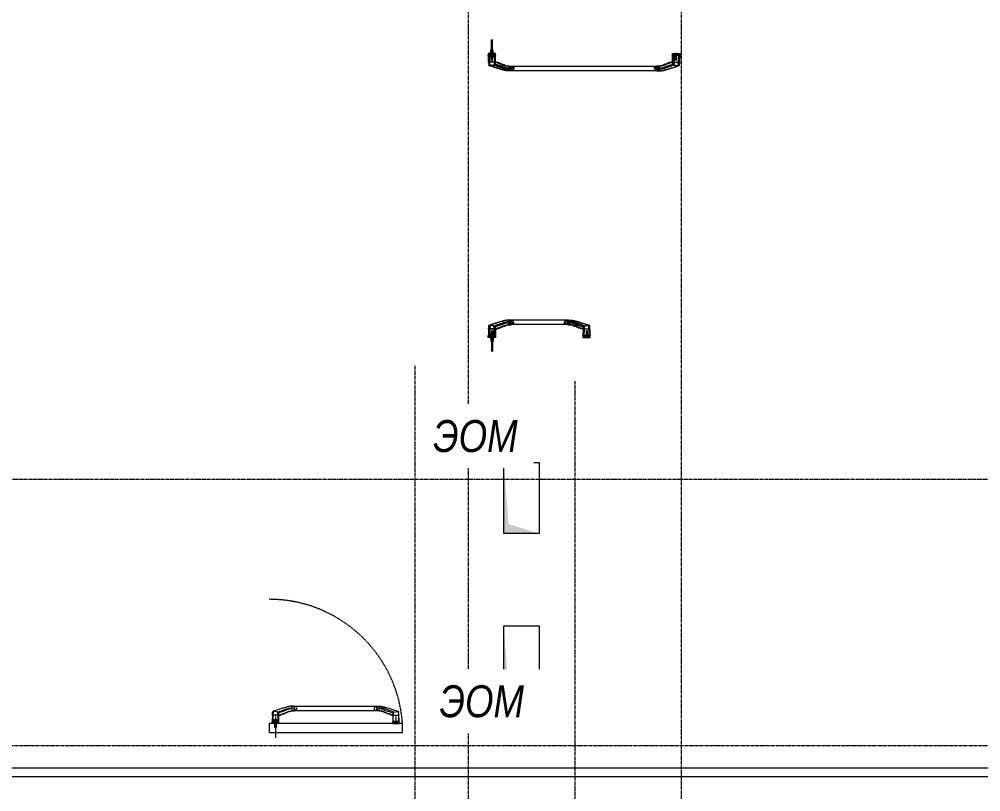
# Model space of a CAD drawing. Header units: millimetres. Extents: x -65509 to 912790, y 446 to 713294.
# Drawn here: x 172169 to 177584, y 363717 to 368070 of the extents above; entities that cross this region are included whole.
import ezdxf

# ---------------------------------------------------------------- set-up
doc = ezdxf.new("R2010")
doc.units = ezdxf.units.MM
for name, pattern in [('CENTER2', [28.575, 19.05, -3.175, 3.175, -3.175]), ('CENTERLINE', [30, 12, -1.5, 3, -1.5, 12]), ('DASHED', [19.05, 12.7, -6.35]), ('HIDDEN', [9.525, 6.35, -3.175])]:
    doc.linetypes.add(name, pattern=pattern)
for name, color, linetype, lineweight in [('АР_Двери_внутренние_антипаника', 250, 'Continuous', 0), ('Витражные конструкции', 250, 'Continuous', 15), ('ДШ_КР', 250, 'Continuous', 35), ('РД_Оси_100', 250, 'Continuous', 0), ('ЭОМ_отверстия', 250, 'Continuous', 5)]:
    doc.layers.add(name, color=color, linetype=linetype, lineweight=lineweight)
doc.styles.add('ISOCPEUR_I_4', font='isocpeui.ttf', dxfattribs={"width": 0.9, "height": 350})

# ---------------------------------------------------------------- blocks, each defined once
blk = doc.blocks.new('СОШ_2200_АР_ОСИ_М100_28.05.24')
at = {"layer": 'РД_Оси_100', "linetype": 'CENTER2'}
for points in [[(57300, 139938.679), (57300, -6155)], [(58500, 139938.679), (58500, -6155)], [(57000, 70839.76), (57000, -5755), (56700, -6155)], [(57900, 70753.904), (57900, -6155)], [(119910, 70200), (-5954.958, 70200)], [(95715.503, 68700), (-5454.958, 68700), (-5954.958, 68850)]]:
    blk.add_lwpolyline(points, dxfattribs=at)
blk = doc.blocks.new('otv')
at = {"linetype": 'Continuous'}
blk.add_lwpolyline([(0, -1), (0, 0), (1, 0), (1, -1)], close=True, dxfattribs=at)
blk.add_solid([(0, -1), (0, 0), (0.135, -0.137), (1, 0)], dxfattribs=at)
blk = doc.blocks.new('UUNEW01NEW00')
at = {"layer": 'АР_Двери_внутренние_антипаника', "color": 1, "linetype": 'Continuous'}
for p, q in [((-9.3, 0.2), (-14.4, -1.5)), ((-9.2, 0.8), (-9.3, 0.2)), ((-9.3, -0.1), (-9.3, 0.2)), ((-9.2, 0.2), (-9.3, 0.2)), ((-9.1, 1), (-9.2, 0.8)), ((-8.9, 0.5), (-9.2, 0.2)), ((-9.1, 19.3), (-8.9, 19.4)), ((-9.1, 19.3), (-9, 18.8)), ((-9, 1.2), (-9.1, 1)), ((-9, 18.8), (-8.8, 18.6)), ((-8.8, 1.3), (-9, 1.2)), ((-8.9, 19.4), (-8.5, 19.5)), ((-8.7, 0.8), (-8.9, 0.5)), ((-8.8, 18.6), (-8.6, 18.4)), ((-8.6, 0.9), (-8.7, 0.8)), ((-8.6, 18.4), (-8.4, 18.2)), ((-8.6, 1), (-8.6, 0.9)), ((-8.5, 1), (-8.6, 1)), ((-8.5, 19.5), (-8.2, 19.5)), ((-8.4, 0.8), (-8.5, 1.5)), ((-8.4, 1.3), (-8.5, 1)), ((-8.4, 18.2), (-8.1, 18.1)), ((-8.4, 1.4), (-8.4, 0.4)), ((-8.3, 0.5), (-8.4, 0.8)), ((-8.4, 0.4), (-8.4, -0.4)), ((-8.4, 0.4), (-8.3, 0.4)), ((-8.1, 0.2), (-8.3, 0.5)), ((-8.2, 19.5), (-7.8, 19.6)), ((-8.1, 18.1), (-7.6, 18)), ((-7.8, 0.1), (-8.1, 0.2)), ((-7.8, 19.6), (-7.5, 19.6)), ((-7.4, 0), (-7.8, 0.1)), ((-7.5, 18.3), (-7.6, 18.2)), ((-7.6, 18.2), (-7.6, 18)), ((-7.6, 18), (-7.6, 16.2)), ((-7.6, 16.2), (-7.6, 14.1)), ((-7.6, 14.1), (-7.6, 12.2)), ((-7.6, 12.2), (-7.6, 9.8)), ((-7.6, 9.8), (-7.6, 7.8)), ((-7.6, 7.8), (-7.6, 6.2)), ((-7.6, 6.2), (-7.6, 4.7)), ((-7.6, 4.7), (-7.5, 3.2)), ((-7.5, 19.6), (-7.1, 19.6)), ((-7.4, 18.3), (-7.5, 18.3)), ((-7.5, 3.2), (-7.5, 1.6)), ((-7.5, 1.6), (-7.4, 0)), ((-7.5, 0), (-7.5, 0)), ((-7.5, 0), (-7.3, 0)), ((-7.3, 18.3), (-7.4, 18.3)), ((-7.4, 0), (7.4, 0)), ((-7.2, 18.3), (-7.3, 18.3)), ((-7.3, 0), (7.3, 0)), ((-7.1, 18.3), (-7.2, 18.3)), ((-7.1, 24), (-7.1, 19.6)), ((-7.1, 19.6), (7.1, 19.6)), ((-7.1, 19.6), (-7.1, 18.3)), ((7.1, 18.3), (-7.1, 18.3)), ((-3.5, 16), (-4.6, 16.4)), ((-4.6, 16.4), (-4.6, 16.3)), ((-3.5, 15.9), (-4.6, 16.3)), ((-4.6, 16.3), (-3.8, 14.8)), ((-3.8, 14.8), (-3.3, 14.8)), ((-3, 14.7), (-3.8, 14.7)), ((-3.8, 14.7), (-3.8, 14.6)), ((-3, 14.6), (-3.8, 14.6)), ((-3.8, 14.6), (-3.8, 13.7)), ((-3.8, 13.7), (-3, 13.7)), ((-3.3, 14.8), (-3.6, 15.5)), ((-3.6, 15.5), (-2.7, 15.3)), ((-3.3, 14.9), (-3.6, 15.5)), ((-2.3, 15.7), (-3.5, 16)), ((-2.3, 15.6), (-3.5, 15.9)), ((-3.1, 14.4), (-3.4, 14.4)), ((-3.4, 14.4), (-3.4, 13.9)), ((-3.4, 14), (-3.1, 14)), ((-3.4, 13.9), (-3.1, 13.9)), ((-3.3, 14.9), (-3.3, 14.8)), ((-3, 14.4), (-3.1, 14.4)), ((-3.1, 14), (-3.1, 13.9)), ((-3.1, 14), (-3, 14)), ((-3.1, 13.9), (-3, 13.9)), ((-3, 14.7), (-3, 14.6)), ((-2.9, 14.7), (-3, 14.7)), ((-2.9, 14.6), (-3, 14.6)), ((-2.9, 14.4), (-3, 14.4)), ((-3, 14.4), (-3, 14.4)), ((-3, 14.4), (-3, 14.4)), ((-3, 14), (-3, 14)), ((-3, 14), (-3, 14)), ((-3, 14), (-2.9, 14)), ((-3, 13.9), (-3, 13.9)), ((-3, 13.9), (-3, 13.9)), ((-3, 13.9), (-2.9, 13.9)), ((-3, 13.7), (-2.9, 13.7)), ((-2.8, 14.7), (-2.9, 14.7)), ((-2.9, 14.7), (-2.9, 14.7)), ((-2.8, 14.5), (-2.9, 14.6)), ((-2.9, 14.6), (-2.9, 14.6)), ((-2.9, 14.3), (-2.9, 14.4)), ((-2.9, 14.3), (-2.9, 14.3)), ((-2.9, 14.3), (-2.9, 14.3)), ((-2.9, 14.3), (-2.9, 14.3)), ((-2.9, 14), (-2.9, 14.3)), ((-2.9, 14.1), (-2.9, 14)), ((-2.9, 14), (-2.9, 14.1)), ((-2.9, 14.1), (-2.9, 14.1)), ((-2.9, 14.1), (-2.9, 14.1)), ((-2.9, 14.1), (-2.9, 14.1)), ((-2.9, 14), (-2.9, 14)), ((-2.9, 13.9), (-2.9, 14)), ((-2.9, 14), (-2.9, 14)), ((-2.9, 14), (-2.9, 14)), ((-2.9, 13.9), (-2.9, 13.9)), ((-2.9, 13.9), (-2.9, 13.9)), ((-2.9, 13.7), (-2.8, 13.7)), ((-2.7, 14.6), (-2.8, 14.7)), ((-2.7, 14.5), (-2.8, 14.5)), ((-2.8, 13.7), (-2.8, 13.8)), ((-2.8, 13.8), (-2.7, 13.8)), ((-2.7, 15.3), (-1.7, 15.1)), ((-2.6, 14.6), (-2.7, 14.6)), ((-2.6, 14.5), (-2.7, 14.5)), ((-2.7, 13.8), (-2.6, 13.8)), ((-2.6, 14.5), (-2.6, 14.6)), ((-2.6, 14.6), (-2.6, 14.6)), ((-2.6, 14.4), (-2.6, 14.5)), ((-2.5, 14.5), (-2.6, 14.5)), ((-2.5, 14.4), (-2.6, 14.4)), ((-2.6, 14.4), (-2.6, 14.4)), ((-2.6, 13.8), (-2.6, 13.9)), ((-2.6, 13.9), (-2.5, 13.9)), ((-2.5, 14.4), (-2.5, 14.5)), ((-2.5, 14.4), (-2.5, 14.3)), ((-2.5, 14.3), (-2.5, 14.4)), ((-2.5, 14), (-2.5, 14.3)), ((-2.5, 13.9), (-2.5, 14)), ((-1, 15.5), (-2.3, 15.7)), ((-1, 15.4), (-2.3, 15.6)), ((-2.2, 14.5), (-2.3, 14.5)), ((-2.3, 14.5), (-2.3, 14.4)), ((-2.3, 14.4), (-2.3, 14.3)), ((-2.2, 14.4), (-2.3, 14.4)), ((-2.3, 14.4), (-2.3, 14.3)), ((-2.3, 14.3), (-2.3, 14)), ((-2.3, 14), (-2.3, 13.9)), ((-2.3, 13.9), (-2.3, 13.9)), ((-2.3, 13.9), (-2.2, 13.8)), ((-2.1, 14.6), (-2.2, 14.6)), ((-2.2, 14.6), (-2.2, 14.5)), ((-2.1, 14.5), (-2.2, 14.5)), ((-2.2, 14.5), (-2.2, 14.4)), ((-2.2, 13.8), (-2.2, 13.8)), ((-2.2, 13.8), (-2.1, 13.8)), ((-2, 14.7), (-2.1, 14.6)), ((-2, 14.6), (-2.1, 14.5)), ((-2.1, 14.6), (-2.1, 14.6)), ((-2.1, 14.5), (-2.1, 14.5)), ((-2.1, 13.8), (-2, 13.7)), ((-1.9, 14.7), (-2, 14.7)), ((-1.9, 14.6), (-2, 14.6)), ((-2, 13.7), (-2, 13.7)), ((-2, 13.7), (-1.9, 13.7)), ((-1.8, 14.7), (-1.9, 14.7)), ((-1.8, 14.6), (-1.9, 14.6)), ((-1.8, 14.4), (-1.9, 14.4)), ((-1.9, 14.4), (-1.9, 14.3)), ((-1.9, 14.3), (-1.9, 14)), ((-1.9, 14.3), (-1.9, 14.3)), ((-1.9, 14.3), (-1.9, 14.3)), ((-1.9, 14.3), (-1.9, 14.3)), ((-1.9, 14.1), (-1.9, 14.1)), ((-1.9, 14.1), (-1.9, 14.1)), ((-1.9, 14.1), (-1.9, 14.1)), ((-1.9, 14.1), (-1.8, 14)), ((-1.9, 14), (-1.9, 14)), ((-1.9, 14), (-1.9, 14)), ((-1.9, 14), (-1.9, 13.9)), ((-1.9, 13.9), (-1.8, 13.9)), ((-1.9, 13.7), (-1.8, 13.7)), ((-1.8, 14.7), (-1.8, 14.6)), ((-1.5, 14.7), (-1.8, 14.7)), ((-1.5, 14.6), (-1.8, 14.6)), ((-1.7, 14.4), (-1.8, 14.4)), ((-1.8, 14.4), (-1.8, 14.4)), ((-1.8, 14.4), (-1.8, 14.4)), ((-1.8, 14), (-1.8, 14)), ((-1.8, 14), (-1.8, 14)), ((-1.8, 14), (-1.7, 14)), ((-1.8, 13.9), (-1.8, 13.9)), ((-1.8, 13.9), (-1.8, 13.9)), ((-1.8, 13.9), (-1.7, 13.9)), ((-1.8, 13.7), (-1.5, 13.7)), ((-1.7, 15.1), (-0.7, 15)), ((-1.7, 14.4), (-1.7, 14.4)), ((-1.6, 14.4), (-1.7, 14.4)), ((-1.7, 14), (-1.7, 13.9)), ((-1.7, 14), (-1.7, 14)), ((-1.7, 14), (-1.6, 14)), ((-1.7, 13.9), (-1.6, 13.9)), ((-1.7, 13.9), (-1.7, 13.9)), ((-1.5, 14.4), (-1.6, 14.4)), ((-1.6, 14.4), (-1.6, 14.4)), ((-1.6, 14), (-1.6, 13.9)), ((-1.6, 14), (-1.6, 14)), ((-1.6, 14), (-1.5, 14)), ((-1.6, 13.9), (-1.6, 13.9)), ((-1.6, 13.9), (-1.5, 13.9)), ((-1.5, 14.7), (-1.5, 14.6)), ((-1.4, 14.7), (-1.5, 14.7)), ((-1.4, 14.6), (-1.5, 14.6)), ((-1.4, 14.3), (-1.5, 14.4)), ((-1.5, 14.4), (-1.5, 14.4)), ((-1.5, 14.4), (-1.5, 14.4)), ((-1.5, 14), (-1.4, 14.1)), ((-1.5, 14), (-1.5, 14)), ((-1.5, 14), (-1.5, 14)), ((-1.5, 14), (-1.5, 14)), ((-1.5, 13.9), (-1.5, 13.9)), ((-1.5, 13.9), (-1.5, 13.9)), ((-1.5, 13.9), (-1.5, 13.9)), ((-1.5, 13.9), (-1.4, 13.9)), ((-1.5, 13.7), (-1.4, 13.7)), ((-1.3, 14.7), (-1.4, 14.7)), ((-1.3, 14.6), (-1.4, 14.6)), ((-1.4, 14.3), (-1.4, 14.3)), ((-1.4, 14.3), (-1.4, 14.3)), ((-1.4, 14.3), (-1.4, 14.3)), ((-1.4, 14), (-1.4, 14.3)), ((-1.4, 14.1), (-1.4, 14)), ((-1.4, 14.1), (-1.4, 14.1)), ((-1.4, 14.1), (-1.4, 14.1)), ((-1.4, 14.1), (-1.4, 14.1)), ((-1.4, 13.9), (-1.4, 14)), ((-1.4, 14), (-1.4, 14)), ((-1.4, 14), (-1.4, 14)), ((-1.4, 13.7), (-1.3, 13.7)), ((-1.2, 14.6), (-1.3, 14.7)), ((-1.3, 14.7), (-1.3, 14.7)), ((-1.3, 14.5), (-1.3, 14.6)), ((-1.2, 14.5), (-1.3, 14.5)), ((-1.3, 13.7), (-1.2, 13.8)), ((-1.1, 14.6), (-1.2, 14.6)), ((-1.1, 14.5), (-1.2, 14.5)), ((-1.2, 13.8), (-1.2, 13.8)), ((-1.2, 13.8), (-1.1, 13.8)), ((-1.1, 14.5), (-1.1, 14.6)), ((-1.1, 14.6), (-1.1, 14.6)), ((-1.1, 14.4), (-1.1, 14.5)), ((-1, 14.5), (-1.1, 14.5)), ((-1, 14.4), (-1.1, 14.4)), ((-1.1, 14.4), (-1.1, 14.4)), ((-1.1, 13.8), (-1.1, 13.9)), ((-1.1, 13.9), (-1, 13.9)), ((0, 16.5), (-1, 15.5)), ((0, 16.4), (-1, 15.4)), ((-1, 15.5), (-1, 15.4)), ((-1, 14.4), (-1, 14.5)), ((-1, 14.3), (-1, 14.4)), ((-1, 14.4), (-1, 14.3)), ((-1, 14), (-1, 14.3)), ((-1, 13.9), (-1, 14)), ((0, 14.7), (-0.8, 14.7)), ((-0.8, 14.7), (-0.8, 14.6)), ((0, 14.6), (-0.8, 14.6)), ((-0.8, 14.6), (-0.8, 13.7)), ((-0.8, 13.7), (-0.4, 13.7)), ((-0.7, 15), (0, 15.7)), ((-0.1, 14.4), (-0.4, 14.4)), ((-0.4, 14.4), (-0.4, 14.2)), ((-0.4, 14.3), (-0.1, 14.3)), ((-0.4, 14.2), (-0.1, 14.2)), ((-0.4, 14.1), (-0.2, 14.1)), ((-0.4, 13.7), (-0.4, 14.1)), ((-0.2, 14.1), (0, 13.7)), ((0, 14.4), (-0.1, 14.4)), ((-0.1, 14.4), (-0.1, 14.4)), ((-0.1, 14.4), (-0.1, 14.4)), ((-0.1, 14.3), (-0.1, 14.2)), ((-0.1, 14.3), (-0.1, 14.3)), ((-0.1, 14.3), (-0.1, 14.3)), ((-0.1, 14.3), (0, 14.3)), ((-0.1, 14.2), (-0.1, 14.2)), ((-0.1, 14.2), (-0.1, 14.2)), ((-0.1, 14.2), (0, 14.2)), ((0, 16.5), (0, 16.4)), ((1, 15.5), (0, 16.5)), ((1, 15.4), (0, 16.4)), ((0, 15.7), (0.7, 15)), ((0, 14.7), (0, 14.6)), ((0.1, 14.7), (0, 14.7)), ((0.1, 14.6), (0, 14.6)), ((0, 14.3), (0, 14.4)), ((0, 14.4), (0, 14.4)), ((0, 14.3), (0, 14.4)), ((0, 14.4), (0, 14.4)), ((0, 14.4), (0, 14.4)), ((0, 14.4), (0, 14.4)), ((0, 14.4), (0, 14.4)), ((0, 14.3), (0, 14.3)), ((0, 14.3), (0, 14.3)), ((0, 14.3), (0, 14.3)), ((0, 14.2), (0, 14.3)), ((0, 14.3), (0, 14.3)), ((0, 14.3), (0, 14.3)), ((0, 14.3), (0, 14.3)), ((0, 14.2), (0, 14.2)), ((0, 14.2), (0, 14.2)), ((0, 13.7), (0.5, 13.7)), ((0.2, 14.7), (0.1, 14.7)), ((0.2, 14.6), (0.1, 14.6)), ((0.3, 14.6), (0.2, 14.7)), ((0.2, 14.7), (0.2, 14.7)), ((0.2, 14.5), (0.2, 14.6)), ((0.3, 14.5), (0.2, 14.5)), ((0.5, 13.7), (0.2, 14.1)), ((0.2, 14.1), (0.3, 14.1)), ((0.4, 14.6), (0.3, 14.6)), ((0.4, 14.5), (0.3, 14.5)), ((0.3, 14.1), (0.4, 14.2)), ((0.3, 14.1), (0.3, 14.1)), ((0.5, 13.8), (0.3, 14.1)), ((0.4, 14.5), (0.4, 14.6)), ((0.4, 14.6), (0.4, 14.6)), ((0.4, 14.4), (0.4, 14.5)), ((0.4, 14.4), (0.4, 14.5)), ((0.4, 14.5), (0.4, 14.5)), ((0.4, 14.3), (0.4, 14.4)), ((0.4, 14.4), (0.4, 14.4)), ((0.4, 14.4), (0.4, 14.4)), ((0.4, 14.2), (0.4, 14.3)), ((0.4, 14.3), (0.4, 14.3)), ((0.4, 14.2), (0.4, 14.2)), ((0.5, 13.8), (0.5, 13.7)), ((0.7, 15), (1.7, 15.1)), ((0.7, 14.7), (0.7, 14.6)), ((1.4, 14.7), (0.7, 14.7)), ((1.4, 14.6), (0.7, 14.6)), ((0.7, 14.6), (0.7, 13.7)), ((0.7, 13.7), (1.1, 13.7)), ((2.3, 15.7), (1, 15.5)), ((2.3, 15.6), (1, 15.4)), ((1, 15.5), (1, 15.4)), ((1.1, 13.7), (1.1, 14.3)), ((1.1, 14.3), (1.2, 14.3)), ((1.2, 14.3), (1.5, 13.7)), ((1.4, 14.7), (1.4, 14.6)), ((1.6, 14.2), (1.4, 14.7)), ((1.6, 14.1), (1.4, 14.6)), ((1.5, 13.7), (1.8, 13.7)), ((1.6, 14.2), (1.6, 14.1)), ((1.7, 14.2), (1.6, 14.2)), ((1.7, 14.1), (1.6, 14.1)), ((1.7, 15.1), (2.7, 15.3)), ((1.9, 14.7), (1.7, 14.2)), ((1.9, 14.6), (1.7, 14.1)), ((1.7, 14.2), (1.7, 14.1)), ((1.8, 13.7), (2, 14.3)), ((1.9, 14.7), (1.9, 14.6)), ((2.5, 14.7), (1.9, 14.7)), ((2.5, 14.6), (1.9, 14.6)), ((2, 14.3), (2.2, 14.3)), ((2.2, 14.3), (2.2, 13.7)), ((2.2, 13.7), (2.5, 13.7)), ((3.5, 16), (2.3, 15.7)), ((3.5, 15.9), (2.3, 15.6)), ((2.5, 14.7), (2.5, 14.6)), ((2.5, 13.7), (2.5, 14.6)), ((2.7, 15.3), (3.6, 15.5)), ((3.1, 14.7), (2.7, 13.8)), ((3.1, 14.6), (2.7, 13.7)), ((2.7, 13.8), (2.7, 13.7)), ((2.7, 13.7), (3.2, 13.7)), ((3.1, 14.7), (3.1, 14.6)), ((3.9, 14.7), (3.1, 14.7)), ((3.9, 14.6), (3.1, 14.6)), ((3.2, 13.7), (3.2, 13.9)), ((3.2, 13.9), (3.8, 13.9)), ((3.6, 15.5), (3.3, 14.8)), ((3.6, 15.5), (3.3, 14.9)), ((3.3, 14.9), (3.3, 14.8)), ((3.3, 14.8), (3.8, 14.8)), ((3.4, 14.3), (3.3, 14)), ((3.3, 14.1), (3.7, 14.1)), ((3.3, 14), (3.7, 14)), ((3.6, 14.3), (3.4, 14.3)), ((4.6, 16.4), (3.5, 16)), ((4.6, 16.3), (3.5, 15.9)), ((3.7, 14), (3.6, 14.3)), ((3.8, 14.8), (4.6, 16.3)), ((3.8, 13.9), (3.8, 13.7)), ((3.8, 13.7), (4.2, 13.7)), ((3.9, 14.7), (3.9, 14.6)), ((4.2, 13.8), (3.9, 14.7)), ((4.2, 13.7), (3.9, 14.6)), ((4.2, 13.8), (4.2, 13.7)), ((4.6, 16.4), (4.6, 16.3)), ((6.7, -9.4), (7.3, 0)), ((7.1, 19.6), (7.1, 24)), ((7.1, 19.6), (7.1, 18.3)), ((7.1, 19.6), (7.5, 19.6)), ((7.2, 18.3), (7.1, 18.3)), ((7.3, 18.3), (7.2, 18.3)), ((7.5, 18.3), (7.3, 18.3)), ((7.4, 0), (7.5, 2)), ((7.8, 0.1), (7.4, 0)), ((7.5, 19.6), (7.8, 19.6)), ((7.6, 18.2), (7.5, 18.3)), ((7.5, 2), (7.6, 4)), ((7.6, 18), (7.6, 18.2)), ((7.6, 18), (8.1, 18.1)), ((7.6, 16.2), (7.6, 18)), ((7.6, 14.2), (7.6, 16.2)), ((7.6, 12.3), (7.6, 14.2)), ((7.6, 9.9), (7.6, 12.3)), ((7.6, 8), (7.6, 9.9)), ((7.6, 5.9), (7.6, 8)), ((7.6, 4), (7.6, 5.9)), ((7.8, 19.6), (8.2, 19.5)), ((8.1, 0.2), (7.8, 0.1)), ((8.1, 18.1), (8.4, 18.2)), ((8.3, 0.5), (8.1, 0.2)), ((8.2, 19.5), (8.5, 19.5)), ((8.4, 0.8), (8.3, 0.5)), ((8.4, 18.2), (8.6, 18.4)), ((8.5, 19.5), (8.9, 19.4)), ((8.6, 18.4), (8.8, 18.6)), ((8.8, 18.6), (9, 18.8)), ((8.9, 19.4), (9.1, 19.3)), ((9, 18.8), (9.1, 19.3)), ((-52.5, -11.9), (-52.5, -19.8)), ((-52.5, -19.8), (-52.5, -25.1)), ((-52.5, -25.1), (-47.5, -25.1)), ((-47.5, -11.9), (-47.5, -19.8)), ((-47.5, -11.9), (-47.5, -11.9)), ((-47.5, -19.8), (-46, -19.6)), ((-45.9, -19.8), (-47.5, -19.8)), ((-47.5, -19.8), (-47.5, -25.1)), ((-46, -19.6), (-44.5, -19.2)), ((-44.3, -19.8), (-45.9, -19.8)), ((-43.1, -11.4), (-44.5, -11.6)), ((-44.5, -19.2), (-42.9, -18.5)), ((-42.5, -19.7), (-44.3, -19.8)), ((-41.6, -11.2), (-43.1, -11.4)), ((-42.9, -18.5), (-41.3, -17.7)), ((-40.6, -19.6), (-42.5, -19.7)), ((-39.3, -10.7), (-41.6, -11.2)), ((-41.3, -17.7), (-39, -16.7)), ((-37.8, -19.2), (-40.6, -19.6)), ((-36.7, -9.9), (-39.3, -10.7)), ((-39, -16.7), (-36.4, -15.7)), ((-34.9, -18.5), (-37.8, -19.2)), ((-33.8, -8.9), (-36.7, -9.9)), ((-36.4, -15.7), (-33.5, -14.5)), ((-31.9, -17.6), (-34.9, -18.5)), ((-30.7, -7.7), (-33.8, -8.9)), ((-33.5, -14.5), (-30.3, -13.4)), ((-28.7, -16.6), (-31.9, -17.6)), ((-27.2, -6.3), (-30.7, -7.7)), ((-30.3, -13.4), (-26.8, -12.1)), ((-25.2, -15.3), (-28.7, -16.6)), ((-23.3, -4.8), (-27.2, -6.3)), ((-26.8, -12.1), (-22.9, -10.9)), ((-21.4, -13.9), (-25.2, -15.3)), ((-19.1, -3.2), (-23.3, -4.8)), ((-22.9, -10.9), (-18.7, -9.6)), ((-17.3, -12.4), (-21.4, -13.9)), ((-14.4, -1.5), (-19.1, -3.2)), ((-18.7, -9.6), (-14, -8.2)), ((-12.8, -10.8), (-17.3, -12.4)), ((-14, -8.2), (-8.8, -6.6)), ((-7.8, -9.1), (-12.8, -10.8)), ((-9, -3.8), (-9.3, -0.1)), ((-8.8, -6.6), (-9, -3.8)), ((-8.8, -6.6), (-8.8, -6.6)), ((-8.8, -7.3), (-8.8, -6.6)), ((-8.8, -6.6), (-8.7, -6.6)), ((-8.5, -8.1), (-8.8, -7.3)), ((-8.7, -6.6), (-8.6, -6.6)), ((-8.6, -6.6), (-8.4, -6.7)), ((-8.2, -8.7), (-8.5, -8.1)), ((-8.4, -0.4), (-8.3, -0.9)), ((-8.4, -6.7), (-8.1, -6.7)), ((-8.3, -0.9), (-8.3, -1.1)), ((-8.3, -1.1), (-8.3, -1.1)), ((-8.3, -1.2), (-8.2, -1.2)), ((-8.2, -1.2), (-8.2, -1.2)), ((-8.2, -1.2), (-8.2, -1.5)), ((-8.2, -1.5), (-8.2, -1.5)), ((-7.8, -9.1), (-8.2, -8.7)), ((-8.1, -6.7), (-8, -6.6)), ((-8, -7.1), (-8.1, -6.7)), ((-8.1, -6.7), (-8.1, -6.7)), ((-8, -6.6), (-8, -6.6)), ((-8, -6.6), (-7.9, -6.6)), ((-7.6, -7.6), (-8, -7.1)), ((-7.8, -6.9), (-7.9, -6.6)), ((-7.9, -6.6), (-7.9, -6.7)), ((-7.9, -6.7), (-7.9, -6.6)), ((-7.5, -7.2), (-7.8, -6.9)), ((-7.4, -8.9), (-7.8, -9.1)), ((-7.2, -8), (-7.6, -7.6)), ((-7.2, -7.4), (-7.5, -7.2)), ((-7.1, -8.7), (-7.4, -8.9)), ((-7.3, 0), (-7.2, -1.7)), ((-7.2, -1.7), (-7.2, -3.1)), ((-7.2, -3.1), (-7.1, -4.5)), ((-6.9, -7.4), (-7.2, -7.4)), ((-6.7, -8.2), (-7.2, -8)), ((-7.1, -4.5), (-7, -6)), ((-6.7, -8.2), (-7.1, -8.7)), ((-7, -6), (-6.9, -7.4)), ((-6.9, -7.4), (-6.8, -7.5)), ((-6.8, -7.5), (-6.8, -7.5)), ((-6.8, -7.5), (-6.8, -7.6)), ((-6.8, -7.6), (-6.8, -7.6)), ((-6.8, -7.6), (-6.8, -7.6)), ((-6.8, -7.6), (-6.8, -7.6)), ((-6.8, -7.6), (-6.8, -7.6)), ((-6.8, -7.6), (-6.8, -7.6)), ((-6.8, -7.6), (-6.8, -7.6)), ((-6.8, -7.6), (-6.8, -7.6)), ((-6.8, -7.6), (-6.8, -7.6)), ((-6.8, -7.6), (-6.8, -7.6)), ((-6.8, -7.6), (-6.8, -7.6)), ((-6.8, -7.6), (-6.8, -7.6)), ((-6.8, -7.6), (-6.8, -7.6)), ((-6.8, -7.6), (-6.8, -7.6)), ((-6.8, -7.6), (-6.7, -7.8)), ((-6.7, -7.8), (-6.6, -8)), ((-6.6, -8), (-6.7, -8.1)), ((-6.7, -8.1), (-6.7, -8.2)), ((-6.7, -8.2), (5.6, -10.6)), ((5.6, -10.6), (6.3, -10)), ((5.6, -10.6), (6, -10.6)), ((6, -10.6), (6.3, -10.5)), ((6.3, -10), (6.6, -9.7)), ((6.3, -10.5), (6.4, -10.5)), ((6.6, -9.7), (6.7, -9.4)), ((6.7, -9.4), (7.1, -9.3)), ((7.1, -9.3), (7.4, -9.1)), ((7.4, -9.1), (7.6, -8.9)), ((8.3, -0.4), (8.3, -0.3))]:
    blk.add_line(p, q, dxfattribs=at)
at = {"layer": 'АР_Двери_внутренние_антипаника', "color": 40, "linetype": 'Continuous'}
for p, q in [((-8.8, 1.3), (-13.2, -0.1)), ((-9.1, 24), (9.1, 24)), ((-9.1, 19.3), (-9.1, 24)), ((-9, 18.2), (-9.1, 19.3)), ((-9, 17.1), (-9, 18.2)), ((-8.5, 1.5), (-9, 17.1)), ((-8.5, 1.5), (-8.8, 1.3)), ((8.3, 0.5), (8, -3.9)), ((9.1, 24), (9.1, 19.3)), ((-53, -19.5), (-53, -12.4)), ((-53, -24.6), (-53, -19.5)), ((-47.5, -11.9), (-52.5, -11.9)), ((-52.5, -25.1), (-47.5, -25.1)), ((-47.5, -11.9), (-46.3, -11.8)), ((-47.5, -25.1), (-45.1, -25)), ((-45.1, -11.7), (-46.3, -11.8)), ((-44.4, -11.5), (-45.1, -11.7)), ((-45.1, -25), (-44.1, -24.9)), ((-42.2, -11), (-44.4, -11.6)), ((-44.1, -24.9), (-43.6, -24.9)), ((-43.6, -24.9), (-43, -24.8)), ((-43, -24.8), (-42.4, -24.8)), ((-42.4, -24.8), (-41.8, -24.7)), ((-40, -10.4), (-42.2, -11)), ((-41.8, -24.7), (-41.1, -24.6)), ((-41.1, -24.6), (-39.3, -24.3)), ((-38, -9.7), (-40, -10.4)), ((-39.3, -24.3), (-37.6, -23.9)), ((-36.1, -9), (-38, -9.7)), ((-37.6, -23.9), (-36.2, -23.6)), ((-36.2, -23.6), (-35.1, -23.3)), ((-34.2, -8.3), (-36.1, -9)), ((-35.1, -23.3), (-34.2, -23.1)), ((-32.1, -7.5), (-34.2, -8.3)), ((-34.2, -23.1), (-33.1, -22.8)), ((-33.1, -22.8), (-31.7, -22.5)), ((-30.3, -6.7), (-32.1, -7.5)), ((-31.7, -22.5), (-30.1, -22)), ((-28.2, -5.9), (-30.3, -6.7)), ((-30.1, -22), (-28.2, -21.5)), ((-25.9, -4.9), (-28.2, -5.9)), ((-28.2, -21.5), (-26, -20.8)), ((-26, -20.8), (-23.3, -20)), ((-23.3, -3.9), (-25.9, -4.9)), ((-20.4, -2.7), (-23.3, -3.9)), ((-23.3, -20), (-20.2, -19.1)), ((-17, -1.5), (-20.4, -2.7)), ((-20.2, -19.1), (-17.7, -18.3)), ((-17.7, -18.3), (-14.9, -17.4)), ((-13.2, -0.1), (-17, -1.5)), ((-14.9, -17.4), (-11.8, -16.4)), ((-11.8, -16.4), (-8.3, -15.3)), ((-8.3, -15.3), (-4.5, -14.1)), ((-4.5, -14.1), (-0.2, -12.7)), ((-0.2, -12.7), (4.6, -11.2)), ((4.6, -11.2), (5.6, -10.9)), ((5.6, -10.9), (6.4, -10.5)), ((6.4, -10.5), (7.3, -9.6)), ((7.3, -9.6), (7.6, -8.9)), ((7.6, -8.9), (7.7, -8.7)), ((8, -3.9), (7.7, -8.6)), ((7.7, -8.7), (7.7, -8.6))]:
    blk.add_line(p, q, dxfattribs=at)
at = {"layer": 'АР_Двери_внутренние_антипаника', "color": 1, "linetype": 'CENTERLINE'}
blk.add_line((0, 4.4), (0, 26), dxfattribs=at)
at = {"layer": 'АР_Двери_внутренние_антипаника', "color": 1, "linetype": 'HIDDEN'}
for p, q in [((-60.5, -14), (-53, -14)), ((-60.5, -14), (-60.5, -23)), ((-60.5, -23), (-53, -23)), ((-54.5, -17.6), (-54.5, -14.1)), ((-54.5, -14.1), (-53, -14.1)), ((-54.5, -17.6), (-53, -17.6))]:
    blk.add_line(p, q, dxfattribs=at)
at = {"layer": 'АР_Двери_внутренние_антипаника', "color": 1, "linetype": 'Continuous'}
blk.add_arc((490.8, 29.3), 500, 183.3082, 184.1216, dxfattribs=at)
at = {"layer": 'АР_Двери_внутренние_антипаника', "color": 40, "linetype": 'Continuous'}
for centre, radius, start, end in [((-490.9, 27.7), 500, 356.9219, 359.0377), ((-52.5, -12.4), 0.5, 90, 180), ((-52.5, -24.6), 0.5, 180, 270)]:
    blk.add_arc(centre, radius, start, end, dxfattribs=at)
at = {"layer": 'АР_Двери_внутренние_антипаника', "color": 1, "linetype": 'Continuous'}
blk.add_point((0, 0), dxfattribs=at)
blk = doc.blocks.new('66NEW00')
at = {"layer": 'АР_Двери_внутренние_антипаника', "color": 40, "linetype": 'Continuous'}
for p, q in [((9.1, 0), (-9.1, 0)), ((-9.1, 0), (-9.1, -4.7)), ((9.1, -4.7), (9.1, 0)), ((-8.3, -23.5), (-8, -27.9)), ((8.5, -22.4), (9, -6.9)), ((8.5, -22.4), (8.8, -22.7)), ((8.8, -22.7), (13.2, -24.1)), ((9, -5.7), (9.1, -4.7)), ((9, -6.9), (9, -5.7)), ((13.2, -24.1), (17, -25.5)), ((17, -25.5), (20.4, -26.7)), ((20.4, -26.7), (23.3, -27.9)), ((-8, -27.9), (-7.7, -32.5)), ((-7.7, -32.7), (-7.7, -32.5)), ((-7.6, -32.8), (-7.7, -32.7)), ((-7.3, -33.6), (-7.6, -32.8)), ((-6.4, -34.5), (-7.3, -33.6)), ((-5.6, -34.9), (-6.4, -34.5)), ((-4.6, -35.2), (-5.6, -34.9)), ((0.2, -36.7), (-4.6, -35.2)), ((4.5, -38.1), (0.2, -36.7)), ((8.3, -39.3), (4.5, -38.1)), ((11.8, -40.4), (8.3, -39.3)), ((14.9, -41.4), (11.8, -40.4)), ((17.7, -42.3), (14.9, -41.4)), ((20.2, -43), (17.7, -42.3)), ((23.3, -44), (20.2, -43)), ((23.3, -27.9), (25.9, -28.9)), ((26, -44.8), (23.3, -44)), ((25.9, -28.9), (28.2, -29.9)), ((28.2, -45.4), (26, -44.8)), ((28.2, -29.9), (30.3, -30.7)), ((30.1, -46), (28.2, -45.4)), ((31.7, -46.4), (30.1, -46)), ((30.3, -30.7), (32.1, -31.4)), ((33.1, -46.8), (31.7, -46.4)), ((32.1, -31.4), (34.2, -32.3)), ((34.2, -47.1), (33.1, -46.8)), ((34.2, -32.3), (36.1, -33)), ((35.1, -47.3), (34.2, -47.1)), ((36.2, -47.6), (35.1, -47.3)), ((36.1, -33), (38, -33.7)), ((37.6, -47.9), (36.2, -47.6)), ((39.3, -48.2), (37.6, -47.9)), ((38, -33.7), (40, -34.4)), ((41.1, -48.6), (39.3, -48.2)), ((40, -34.4), (42.2, -35)), ((41.8, -48.7), (41.1, -48.6)), ((42.4, -48.7), (41.8, -48.7)), ((42.2, -35), (44.4, -35.5)), ((43, -48.8), (42.4, -48.7)), ((43.6, -48.9), (43, -48.8)), ((44.1, -48.9), (43.6, -48.9)), ((45.1, -49), (44.1, -48.9)), ((44.4, -35.5), (45.1, -35.6)), ((45.1, -35.6), (46.3, -35.8)), ((47.5, -49.1), (45.1, -49)), ((47.5, -35.8), (46.3, -35.8)), ((47.5, -35.8), (52.5, -35.8)), ((52.5, -49.1), (47.5, -49.1)), ((53, -43.4), (53, -36.3)), ((53, -48.6), (53, -43.4))]:
    blk.add_line(p, q, dxfattribs=at)
at = {"layer": 'АР_Двери_внутренние_антипаника', "color": 1, "linetype": 'Continuous'}
for p, q in [((-7.1, -4.4), (-7.1, 0)), ((7.1, 0), (7.1, -4.4)), ((-8.9, -4.6), (-9.1, -4.7)), ((-9, -5.2), (-9.1, -4.7)), ((-8.8, -5.4), (-9, -5.2)), ((-8.5, -4.5), (-8.9, -4.6)), ((-8.6, -5.6), (-8.8, -5.4)), ((-8.4, -5.7), (-8.6, -5.6)), ((-8.2, -4.4), (-8.5, -4.5)), ((-8.1, -5.8), (-8.4, -5.7)), ((-8.4, -23.1), (-8.3, -23.5)), ((-8.3, -23.5), (-8.1, -23.7)), ((-8.3, -24.4), (-8.3, -24.2)), ((-7.8, -4.4), (-8.2, -4.4)), ((-7.6, -5.9), (-8.1, -5.8)), ((-8.1, -23.7), (-7.8, -23.9)), ((-7.5, -4.4), (-7.8, -4.4)), ((-7.8, -23.9), (-7.4, -24)), ((-7.6, -5.8), (-7.5, -5.7)), ((-7.6, -5.9), (-7.6, -5.8)), ((-7.6, -7.7), (-7.6, -5.9)), ((-7.6, -9.8), (-7.6, -7.7)), ((-7.6, -11.7), (-7.6, -9.8)), ((-7.6, -14), (-7.6, -11.7)), ((-7.6, -16), (-7.6, -14)), ((-7.6, -18.1), (-7.6, -16)), ((-7.6, -19.9), (-7.6, -18.1)), ((-7.5, -21.9), (-7.6, -19.9)), ((-7.1, -4.4), (-7.5, -4.4)), ((-7.5, -5.7), (-7.3, -5.7)), ((-7.4, -24), (-7.5, -21.9)), ((7.4, -24), (-7.4, -24)), ((-7.3, -5.7), (-7.2, -5.6)), ((7.3, -24), (-7.3, -24)), ((-6.7, -33.3), (-7.3, -24)), ((-7.2, -5.6), (-7.1, -5.6)), ((7.1, -4.4), (-7.1, -4.4)), ((-7.1, -4.4), (-7.1, -5.6)), ((-7.1, -5.6), (7.1, -5.6)), ((7.1, -4.4), (7.1, -5.6)), ((7.5, -4.4), (7.1, -4.4)), ((7.1, -5.6), (7.2, -5.6)), ((7.2, -5.6), (7.3, -5.7)), ((7.3, -24), (7.2, -25.6)), ((7.2, -25.6), (7.2, -27.1)), ((7.3, -5.7), (7.4, -5.7)), ((7.5, -24), (7.3, -24)), ((7.4, -5.7), (7.5, -5.7)), ((7.5, -22.4), (7.4, -24)), ((7.4, -24), (7.8, -23.9)), ((7.8, -4.4), (7.5, -4.4)), ((7.5, -5.7), (7.6, -5.8)), ((7.6, -19.3), (7.5, -20.8)), ((7.5, -20.8), (7.5, -22.4)), ((7.5, -24), (7.5, -24)), ((8.1, -5.8), (7.6, -5.9)), ((7.6, -5.8), (7.6, -5.9)), ((7.6, -5.9), (7.6, -7.8)), ((7.6, -7.8), (7.6, -9.9)), ((7.6, -9.9), (7.6, -11.8)), ((7.6, -11.8), (7.6, -14.2)), ((7.6, -14.2), (7.6, -16.2)), ((7.6, -16.2), (7.6, -17.8)), ((7.6, -17.8), (7.6, -19.3)), ((8.2, -4.4), (7.8, -4.4)), ((7.8, -23.9), (8.1, -23.7)), ((8.4, -5.7), (8.1, -5.8)), ((8.1, -23.7), (8.3, -23.5)), ((8.5, -4.5), (8.2, -4.4)), ((8.2, -25.1), (8.2, -25.2)), ((8.3, -25.1), (8.2, -25.1)), ((8.2, -25.2), (8.2, -25.5)), ((8.2, -25.5), (8.2, -25.5)), ((8.3, -23.5), (8.4, -23.1)), ((8.4, -23.6), (8.3, -23.6)), ((8.4, -24.3), (8.3, -24.8)), ((8.3, -24.8), (8.3, -25.1)), ((8.3, -25.1), (8.3, -25.1)), ((8.6, -5.6), (8.4, -5.7)), ((8.4, -23.1), (8.5, -22.4)), ((8.4, -22.6), (8.5, -22.9)), ((8.4, -22.6), (8.4, -23.6)), ((8.4, -23.6), (8.4, -24.3)), ((8.9, -4.6), (8.5, -4.5)), ((8.5, -22.9), (8.6, -23)), ((8.8, -5.4), (8.6, -5.6)), ((8.6, -23), (8.6, -23.1)), ((8.6, -23.1), (8.7, -23.2)), ((8.7, -23.2), (8.9, -23.4)), ((9, -5.2), (8.8, -5.4)), ((8.8, -22.7), (9, -22.8)), ((9.1, -4.7), (8.9, -4.6)), ((8.9, -23.4), (9.2, -23.8)), ((9.1, -4.7), (9, -5.2)), ((9, -22.8), (9.1, -22.9)), ((9, -27.8), (9.3, -24)), ((9.1, -22.9), (9.2, -23.2)), ((9.2, -23.2), (9.3, -23.8)), ((9.2, -23.8), (9.3, -23.8)), ((9.3, -23.8), (14.4, -25.5)), ((9.3, -24), (9.3, -23.8)), ((14.4, -25.5), (19.1, -27.2)), ((-7.4, -33.1), (-7.6, -32.8)), ((-7.1, -33.3), (-7.4, -33.1)), ((-6.7, -33.3), (-7.1, -33.3)), ((-6.6, -33.7), (-6.7, -33.3)), ((-6.3, -34), (-6.6, -33.7)), ((-6.3, -34.5), (-6.4, -34.4)), ((-5.6, -34.5), (-6.3, -34)), ((-6, -34.6), (-6.3, -34.5)), ((-5.6, -34.5), (-6, -34.6)), ((6.7, -32.2), (-5.6, -34.5)), ((6.7, -31.8), (6.6, -32)), ((6.6, -32), (6.7, -32.1)), ((6.8, -31.6), (6.7, -31.8)), ((6.7, -32.2), (7.2, -32)), ((6.7, -32.1), (6.7, -32.2)), ((6.7, -32.2), (7.1, -32.7)), ((6.9, -31.4), (6.8, -31.5)), ((6.8, -31.5), (6.8, -31.5)), ((6.8, -31.5), (6.8, -31.5)), ((6.8, -31.5), (6.8, -31.6)), ((6.8, -31.6), (6.8, -31.6)), ((6.8, -31.6), (6.8, -31.6)), ((6.8, -31.6), (6.8, -31.6)), ((6.8, -31.6), (6.8, -31.6)), ((6.8, -31.6), (6.8, -31.6)), ((6.8, -31.6), (6.8, -31.6)), ((6.8, -31.6), (6.8, -31.6)), ((6.8, -31.6), (6.8, -31.6)), ((6.8, -31.6), (6.8, -31.6)), ((6.8, -31.6), (6.8, -31.6)), ((6.8, -31.6), (6.8, -31.6)), ((6.8, -31.6), (6.8, -31.6)), ((7, -29.9), (6.9, -31.4)), ((6.9, -31.4), (7.2, -31.3)), ((7.1, -28.5), (7, -29.9)), ((7.2, -27.1), (7.1, -28.5)), ((7.1, -32.7), (7.4, -32.9)), ((7.2, -31.3), (7.5, -31.2)), ((7.2, -32), (7.6, -31.6)), ((7.4, -32.9), (7.8, -33.1)), ((7.5, -31.2), (7.8, -30.9)), ((7.6, -31.6), (8, -31.1)), ((7.8, -30.9), (7.9, -30.6)), ((7.8, -33.1), (8.2, -32.7)), ((7.8, -33.1), (12.8, -34.8)), ((8, -30.6), (7.9, -30.6)), ((7.9, -30.6), (7.9, -30.6)), ((7.9, -30.6), (7.9, -30.6)), ((8, -31.1), (8.1, -30.6)), ((8.1, -30.6), (8, -30.6)), ((8, -30.6), (8, -30.6)), ((8.1, -30.7), (8.1, -30.6)), ((8.4, -30.7), (8.1, -30.7)), ((8.2, -32.7), (8.5, -32.1)), ((8.6, -30.6), (8.4, -30.7)), ((8.5, -32.1), (8.8, -31.3)), ((8.7, -30.6), (8.6, -30.6)), ((8.8, -30.6), (8.7, -30.6)), ((8.8, -30.6), (9, -27.8)), ((14, -32.2), (8.8, -30.6)), ((8.8, -30.6), (8.8, -30.6)), ((8.8, -31.3), (8.8, -30.6)), ((12.8, -34.8), (17.3, -36.4)), ((18.7, -33.6), (14, -32.2)), ((17.3, -36.4), (21.4, -37.9)), ((22.9, -34.9), (18.7, -33.6)), ((19.1, -27.2), (23.3, -28.8)), ((21.4, -37.9), (25.2, -39.3)), ((26.8, -36.1), (22.9, -34.9)), ((23.3, -28.8), (27.2, -30.3)), ((25.2, -39.3), (28.7, -40.5)), ((30.3, -37.3), (26.8, -36.1)), ((27.2, -30.3), (30.7, -31.7)), ((28.7, -40.5), (31.9, -41.6)), ((33.5, -38.5), (30.3, -37.3)), ((30.7, -31.7), (33.8, -32.9)), ((31.9, -41.6), (34.9, -42.5)), ((36.4, -39.6), (33.5, -38.5)), ((33.8, -32.9), (36.7, -33.9)), ((34.9, -42.5), (37.8, -43.2)), ((39, -40.7), (36.4, -39.6)), ((36.7, -33.9), (39.3, -34.6)), ((37.8, -43.2), (40.6, -43.6)), ((41.3, -41.7), (39, -40.7)), ((39.3, -34.6), (41.6, -35.1)), ((40.6, -43.6), (42.5, -43.7)), ((42.9, -42.5), (41.3, -41.7)), ((41.6, -35.1), (43.1, -35.4)), ((42.5, -43.7), (44.3, -43.7)), ((44.5, -43.1), (42.9, -42.5)), ((43.1, -35.4), (44.5, -35.6)), ((44.3, -43.7), (45.9, -43.7)), ((46, -43.6), (44.5, -43.1)), ((45.9, -43.7), (47.5, -43.7)), ((47.5, -43.7), (46, -43.6)), ((47.5, -35.9), (47.5, -43.7)), ((47.5, -35.9), (47.5, -35.9)), ((47.5, -43.7), (47.5, -49.1)), ((52.5, -49.1), (47.5, -49.1)), ((52.5, -35.9), (52.5, -43.7)), ((52.5, -43.7), (52.5, -49.1))]:
    blk.add_line(p, q, dxfattribs=at)
at = {"layer": 'АР_Двери_внутренние_антипаника', "color": 1, "linetype": 'CENTERLINE'}
blk.add_line((0, -19.6), (0, 2), dxfattribs=at)
at = {"layer": 'АР_Двери_внутренние_антипаника', "color": 1, "linetype": 'HIDDEN'}
for p, q in [((60.5, -38), (53, -38)), ((54.5, -38.1), (53, -38.1)), ((54.5, -41.6), (53, -41.6)), ((60.5, -47), (53, -47)), ((54.5, -41.6), (54.5, -38.1)), ((60.5, -38), (60.5, -47))]:
    blk.add_line(p, q, dxfattribs=at)
at = {"layer": 'АР_Двери_внутренние_антипаника', "color": 40, "linetype": 'Continuous'}
for centre, radius, start, end in [((490.9, 3.7), 500, 180.9623, 183.0781), ((52.5, -36.3), 0.5, 0, 90), ((52.5, -48.6), 0.5, 270, 0)]:
    blk.add_arc(centre, radius, start, end, dxfattribs=at)
at = {"layer": 'АР_Двери_внутренние_антипаника', "color": 1, "linetype": 'Continuous'}
blk.add_arc((-490.8, 5.3), 500, 355.8784, 356.6918, dxfattribs=at)
blk.add_point((0, 0), dxfattribs=at)
blk = doc.blocks.new('*U481')
at = {"layer": 'АР_Двери_внутренние_антипаника', "color": 40, "linetype": 'Continuous'}
for p, q in [((931, 97.1), (106, 97.1)), ((931, 72.7), (106, 72.7)), ((-4.5, 0), (-4.5, -22.2)), ((4.5, 0), (4.5, -22.2))]:
    blk.add_line(p, q, dxfattribs=at)
at = {"layer": 'АР_Двери_внутренние_антипаника', "color": 1, "linetype": 'HIDDEN'}
for p, q in [((4.5, 7.5), (-4.5, 7.5)), ((-4.5, 0), (-4.5, 7.5)), ((4.5, 0), (4.5, 7.5))]:
    blk.add_line(p, q, dxfattribs=at)
at = {"layer": 'АР_Двери_внутренние_антипаника', "color": 1, "linetype": 'Continuous'}
for p, q in [((-1.4, -22.2), (-3.7, 0)), ((3.7, 0), (1.4, -22.2))]:
    blk.add_line(p, q, dxfattribs=at)
at = {"layer": 'АР_Двери_внутренние_антипаника', "color": 1, "linetype": 'CENTERLINE'}
blk.add_line((0, -4), (0, -79.7), dxfattribs=at)
at = {"layer": 'АР_Двери_внутренние_антипаника', "xscale": 2, "yscale": 2, "zscale": 2, "rotation": 180}
for name, p in [('UUNEW01NEW00', (0, 47.9)), ('66NEW00', (1037, 0))]:
    blk.add_blockref(name, p, dxfattribs=at)
blk = doc.blocks.new('*U482')
at = {"layer": 'АР_Двери_внутренние_антипаника', "color": 40, "linetype": 'Continuous'}
for p, q in [((426.9, 97.1), (106, 97.1)), ((426.9, 72.7), (106, 72.7)), ((-4.5, 0), (-4.5, -22.2)), ((4.5, 0), (4.5, -22.2))]:
    blk.add_line(p, q, dxfattribs=at)
at = {"layer": 'АР_Двери_внутренние_антипаника', "color": 1, "linetype": 'HIDDEN'}
for p, q in [((4.5, 7.5), (-4.5, 7.5)), ((-4.5, 0), (-4.5, 7.5)), ((4.5, 0), (4.5, 7.5))]:
    blk.add_line(p, q, dxfattribs=at)
at = {"layer": 'АР_Двери_внутренние_антипаника', "color": 1, "linetype": 'Continuous'}
for p, q in [((-1.4, -22.2), (-3.7, 0)), ((3.7, 0), (1.4, -22.2))]:
    blk.add_line(p, q, dxfattribs=at)
at = {"layer": 'АР_Двери_внутренние_антипаника', "color": 1, "linetype": 'CENTERLINE'}
blk.add_line((0, -4), (0, -79.7), dxfattribs=at)
at = {"layer": 'АР_Двери_внутренние_антипаника', "xscale": 2, "yscale": 2, "zscale": 2, "rotation": 180}
for name, p in [('UUNEW01NEW00', (0, 47.9)), ('66NEW00', (532.9, 0))]:
    blk.add_blockref(name, p, dxfattribs=at)
blk = doc.blocks.new('*U489')
at = {"layer": 'АР_Двери_внутренние_антипаника', "color": 40, "linetype": 'Continuous'}
for p, q in [((572.8, 97.1), (106, 97.1)), ((572.8, 72.7), (106, 72.7)), ((-4.5, 0), (-4.5, -22.2)), ((4.5, 0), (4.5, -22.2))]:
    blk.add_line(p, q, dxfattribs=at)
at = {"layer": 'АР_Двери_внутренние_антипаника', "color": 1, "linetype": 'HIDDEN'}
for p, q in [((4.5, 7.5), (-4.5, 7.5)), ((-4.5, 0), (-4.5, 7.5)), ((4.5, 0), (4.5, 7.5))]:
    blk.add_line(p, q, dxfattribs=at)
at = {"layer": 'АР_Двери_внутренние_антипаника', "color": 1, "linetype": 'Continuous'}
for p, q in [((-1.4, -22.2), (-3.7, 0)), ((3.7, 0), (1.4, -22.2))]:
    blk.add_line(p, q, dxfattribs=at)
at = {"layer": 'АР_Двери_внутренние_антипаника', "color": 1, "linetype": 'CENTERLINE'}
blk.add_line((0, -4), (0, -79.7), dxfattribs=at)
at = {"layer": 'АР_Двери_внутренние_антипаника', "xscale": 2, "yscale": 2, "zscale": 2, "rotation": 180}
for name, p in [('UUNEW01NEW00', (0, 47.9)), ('66NEW00', (678.8, 0))]:
    blk.add_blockref(name, p, dxfattribs=at)
blk = doc.blocks.new('*U490')
at = {"layer": 'АР_Двери_внутренние_антипаника', "color": 40, "linetype": 'Continuous'}
for p, q in [((931, 97.1), (106, 97.1)), ((931, 72.7), (106, 72.7)), ((-4.5, 0), (-4.5, -22.2)), ((4.5, 0), (4.5, -22.2))]:
    blk.add_line(p, q, dxfattribs=at)
at = {"layer": 'АР_Двери_внутренние_антипаника', "color": 1, "linetype": 'HIDDEN'}
for p, q in [((4.5, 7.5), (-4.5, 7.5)), ((-4.5, 0), (-4.5, 7.5)), ((4.5, 0), (4.5, 7.5))]:
    blk.add_line(p, q, dxfattribs=at)
at = {"layer": 'АР_Двери_внутренние_антипаника', "color": 1, "linetype": 'Continuous'}
for p, q in [((-1.4, -22.2), (-3.7, 0)), ((3.7, 0), (1.4, -22.2))]:
    blk.add_line(p, q, dxfattribs=at)
at = {"layer": 'АР_Двери_внутренние_антипаника', "color": 1, "linetype": 'CENTERLINE'}
blk.add_line((0, -4), (0, -79.7), dxfattribs=at)
at = {"layer": 'АР_Двери_внутренние_антипаника', "xscale": 2, "yscale": 2, "zscale": 2, "rotation": 180}
for name, p in [('UUNEW01NEW00', (0, 47.9)), ('66NEW00', (1037, 0))]:
    blk.add_blockref(name, p, dxfattribs=at)
blk = doc.blocks.new('*U491')
at = {"layer": 'АР_Двери_внутренние_антипаника', "color": 40, "linetype": 'Continuous'}
for p, q in [((426.9, 97.1), (106, 97.1)), ((426.9, 72.7), (106, 72.7)), ((-4.5, 0), (-4.5, -22.2)), ((4.5, 0), (4.5, -22.2))]:
    blk.add_line(p, q, dxfattribs=at)
at = {"layer": 'АР_Двери_внутренние_антипаника', "color": 1, "linetype": 'HIDDEN'}
for p, q in [((4.5, 7.5), (-4.5, 7.5)), ((-4.5, 0), (-4.5, 7.5)), ((4.5, 0), (4.5, 7.5))]:
    blk.add_line(p, q, dxfattribs=at)
at = {"layer": 'АР_Двери_внутренние_антипаника', "color": 1, "linetype": 'Continuous'}
for p, q in [((-1.4, -22.2), (-3.7, 0)), ((3.7, 0), (1.4, -22.2))]:
    blk.add_line(p, q, dxfattribs=at)
at = {"layer": 'АР_Двери_внутренние_антипаника', "color": 1, "linetype": 'CENTERLINE'}
blk.add_line((0, -4), (0, -79.7), dxfattribs=at)
at = {"layer": 'АР_Двери_внутренние_антипаника', "xscale": 2, "yscale": 2, "zscale": 2, "rotation": 180}
for name, p in [('UUNEW01NEW00', (0, 47.9)), ('66NEW00', (532.9, 0))]:
    blk.add_blockref(name, p, dxfattribs=at)

msp = doc.modelspace()

# ---------------------------------------------------------------- linework, layer by layer
at = {"layer": 'АР_Двери_внутренние_антипаника', "color": 253, "linetype": 'DASHED', "lineweight": 0, "ltscale": 0.3}
msp.add_lwpolyline([(174327.159, 364101.655, 0.39314653), (173577.159, 364801.656)], format="xyb", dxfattribs=at)
at = {"layer": 'АР_Двери_внутренние_антипаника', "lineweight": 0}
msp.add_lwpolyline([(174327.159, 364101.655), (173577.159, 364101.728), (173577.159, 364051.728), (174327.159, 364051.655)], close=True, dxfattribs=at)
at = {"layer": 'ДШ_КР', "color": 1, "lineweight": 0}
msp.add_lwpolyline([(162897.159, 363851.711), (183197.159, 363851.76), (183197.159, 363801.733), (162897.159, 363801.733)], close=True, dxfattribs=at)

# ---------------------------------------------------------------- block references
at = {"layer": 'Витражные конструкции', "color": 4, "lineweight": 30, "ltscale": 2, "xscale": -1, "rotation": 180.000055000661}
for name, p in [('*U490', (174828.488, 367876.733)), ('*U481', (174833.523, 367876.733))]:
    msp.add_blockref(name, p, dxfattribs=at)
at = {"layer": 'Витражные конструкции', "color": 4, "lineweight": 30, "ltscale": 2, "rotation": 359.999944999339}
for name, p in [('*U491', (174828.488, 366276.732)), ('*U482', (174833.523, 366276.732)), ('*U489', (173611.352, 364101.604))]:
    msp.add_blockref(name, p, dxfattribs=at)
at = {"layer": 'РД_Оси_100'}
msp.add_blockref('СОШ_2200_АР_ОСИ_М100_28.05.24', (117397.159, 295276.733), dxfattribs=at)
at = {"layer": 'ЭОМ_отверстия', "xscale": 400, "yscale": 200, "rotation": 90}
for p in [(174897.159, 365171.732), (174897.159, 364251.727)]:
    msp.add_blockref('otv', p, dxfattribs=at)

# ---------------------------------------------------------------- next in the draw order: texts
at = {"layer": 'ЭОМ_отверстия', "color": 1, "char_height": 180, "attachment_point": 1, "style": 'ISOCPEUR_I_4', "bg_fill": 2}
for insert in [(174500.281, 365811.378), (174536.281, 364317.459)]:
    msp.add_mtext('{\\fArial Narrow|b0|i1|c204|p34;\\W1;\\C256;ЭОМ}', dxfattribs=dict(at, insert=insert))

doc.saveas('drawing.dxf')
